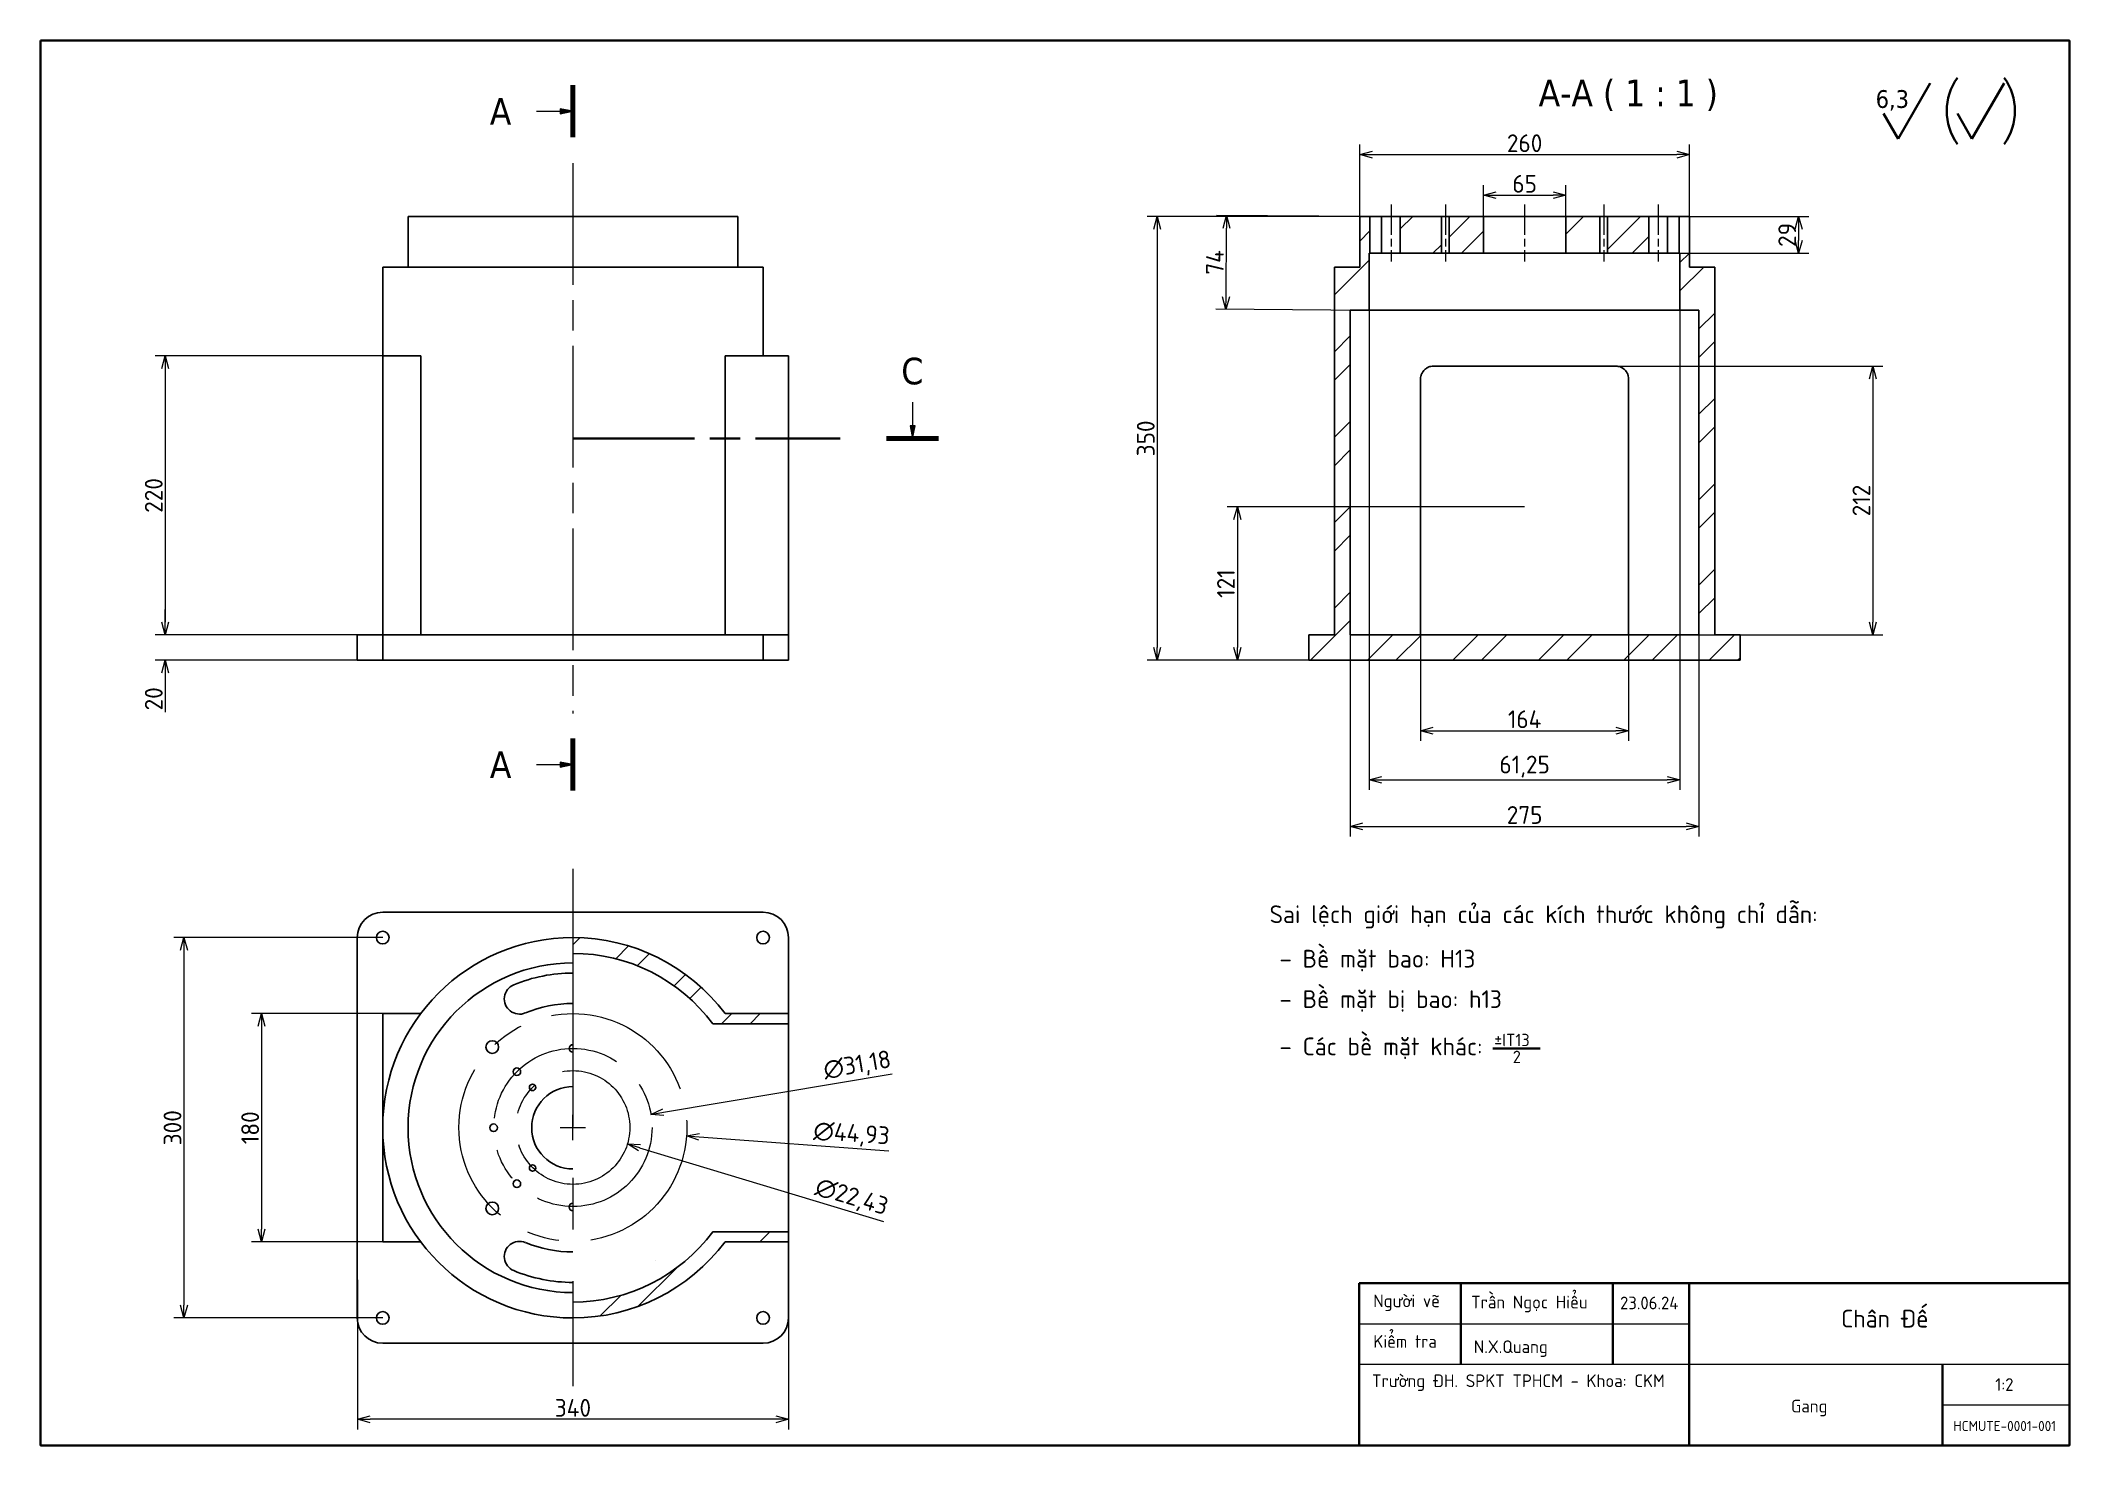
# Paper-space layout 'Sheet' of a CAD drawing. Header units: millimetres. Extents: x 10 to 410, y 10 to 287.
# The model-space entities are those that its viewports show. They can reach past a viewport. Long polylines and large blocks are cut down to what shows.
import ezdxf

# ---------------------------------------------------------------- set-up
doc = ezdxf.new("R2010")
doc.units = ezdxf.units.MM
for name, pattern in [('AM_ISO08W050x2', [9, 6, -0.75, 1.5, -0.75]), ('CENTER', [50.8, 31.75, -6.35, 6.35, -6.35]), ('CENTERX2', [20.32, 12.7, -2.54, 2.54, -2.54])]:
    doc.linetypes.add(name, pattern=pattern)
for name, color, linetype, lineweight in [('DuongTamNho', 10, 'CENTER', 13), ('NetDam', 7, 'Continuous', 35), ('Netmanh', 5, 'Continuous', 13)]:
    doc.layers.add(name, color=color, linetype=linetype, lineweight=lineweight)
doc.styles.add('Note Text (ISO)', font='')
doc.styles.get('Note Text (ISO)').set_extended_font_data('TCVN 7284')
doc.dimstyles.new('Default (ISO)$0', dxfattribs={"dimtxt": 3.5, "dimasz": 2.5, "dimexe": 2, "dimexo": 0, "dimgap": 0.5, "dimtad": 1, "dimtxsty": 'Note Text (ISO)', "dimblk": 'OPEN30', "dimblk1": 'OPEN30', "dimblk2": 'OPEN90', "dimcen": 2.5, "dimclrd": 256, "dimclre": 256, "dimclrt": 256, "dimazin": 0, "dimtfac": 1, "dimtofl": 0, "dimtmove": 0, "dimatfit": 3, "dimldrblk": 'OPEN30', "dimfxl": 1, "dimtolj": 1, "dimtzin": 0, "dimlwd": -1, "dimlwe": -1, "dimarcsym": 0})
doc.dimstyles.new('Default (ISO)$3', dxfattribs={"dimtxt": 3.5, "dimasz": 2.5, "dimexe": 2, "dimexo": 0, "dimgap": 0.5, "dimtad": 1, "dimtxsty": 'Note Text (ISO)', "dimblk": 'OPEN30', "dimblk1": 'OPEN30', "dimblk2": 'OPEN90', "dimcen": 2.5, "dimclrd": 256, "dimclre": 256, "dimclrt": 256, "dimazin": 0, "dimtfac": 1, "dimtofl": 0, "dimtmove": 0, "dimatfit": 0, "dimldrblk": 'OPEN30', "dimfxl": 1, "dimtolj": 1, "dimtzin": 0, "dimlwd": -1, "dimlwe": -1, "dimarcsym": 0})
pattern_1 = [(45, (-417.575, -272.534), (-33.676, 33.676), []), (45, (-395.124, -272.534), (-33.676, 33.676), [])]
pattern_2 = [(45, (-236.157, -272.534), (-33.676, 33.676), []), (45, (-213.706, -272.534), (-33.676, 33.676), [])]

# ---------------------------------------------------------------- blocks, each defined once
blk = doc.blocks.new('_Open30')
at = {"color": 0, "linetype": 'ByBlock', "lineweight": -2}
for p, q in [((-1, 0.27), (0, 0)), ((0, 0), (-1, -0.27)), ((0, 0), (-1, 0))]:
    blk.add_line(p, q, dxfattribs=at)
blk = doc.blocks.new('*D10')
at = {"layer": 'Defpoints', "color": 0, "transparency": 16777216}
for p in [(92.55, 74.35), (137.36, 71.03)]:
    blk.add_point(p, dxfattribs=at)
at = {"layer": 'Netmanh', "transparency": 16777216}
for p, q in [((112.46, 72.69), (117.46, 72.69)), ((114.96, 70.19), (114.96, 75.19))]:
    blk.add_line(p, q, dxfattribs=at)
at = {"layer": 'Netmanh', "linetype": 'Continuous', "transparency": 16777216}
blk.add_line((139.85, 70.84), (177.23, 68.07), dxfattribs=at)
at = {"layer": 'Netmanh', "transparency": 16777216, "xscale": 2.5, "yscale": 2.5, "zscale": 2.5, "rotation": 175.7541790631709}
blk.add_blockref('_Open30', (137.36, 71.03), dxfattribs=at)
at = {"layer": 'Netmanh', "transparency": 16777216, "insert": (169.86, 71.22), "char_height": 3.5, "attachment_point": 5, "rotation": 355.7542, "style": 'Note Text (ISO)'}
blk.add_mtext('\\A1;∅44,93', dxfattribs=at)
blk = doc.blocks.new('_Open90')
at = {"color": 0, "linetype": 'ByBlock', "lineweight": -2}
for p, q in [((0, 0), (-1, 0)), ((-0.5, 0.5), (0, 0)), ((0, 0), (-0.5, -0.5))]:
    blk.add_line(p, q, dxfattribs=at)
blk = doc.blocks.new('*D11')
at = {"layer": 'Defpoints', "color": 0, "transparency": 16777216}
for p in [(130.33, 75.28), (99.58, 70.1)]:
    blk.add_point(p, dxfattribs=at)
at = {"layer": 'Netmanh', "linetype": 'Continuous', "transparency": 16777216}
blk.add_line((132.8, 75.7), (177.92, 83.3), dxfattribs=at)
at = {"layer": 'Netmanh', "transparency": 16777216}
for p, q in [((112.46, 72.69), (117.46, 72.69)), ((114.96, 70.19), (114.96, 75.19))]:
    blk.add_line(p, q, dxfattribs=at)
at = {"layer": 'Netmanh', "transparency": 16777216, "xscale": 2.5, "yscale": 2.5, "zscale": 2.5, "rotation": 189.5636744372525}
blk.add_blockref('_Open30', (130.33, 75.28), dxfattribs=at)
at = {"layer": 'Netmanh', "transparency": 16777216, "insert": (171.04, 84.78), "char_height": 3.5, "attachment_point": 5, "rotation": 9.5637, "style": 'Note Text (ISO)'}
blk.add_mtext('\\A1;∅31,18', dxfattribs=at)
blk = doc.blocks.new('*D12')
at = {"layer": 'Defpoints', "color": 0, "transparency": 16777216}
for p in [(104.22, 75.94), (125.69, 69.44)]:
    blk.add_point(p, dxfattribs=at)
at = {"layer": 'Netmanh', "transparency": 16777216}
for p, q in [((112.46, 72.69), (117.46, 72.69)), ((114.96, 70.19), (114.96, 75.19))]:
    blk.add_line(p, q, dxfattribs=at)
at = {"layer": 'Netmanh', "linetype": 'Continuous', "transparency": 16777216}
blk.add_line((128.08, 68.71), (176.19, 54.14), dxfattribs=at)
at = {"layer": 'Netmanh', "transparency": 16777216, "xscale": 2.5, "yscale": 2.5, "zscale": 2.5, "rotation": 163.1472824217122}
blk.add_blockref('_Open30', (125.69, 69.44), dxfattribs=at)
at = {"layer": 'Netmanh', "transparency": 16777216, "insert": (169.85, 58.78), "char_height": 3.5, "attachment_point": 5, "rotation": 343.1473, "style": 'Note Text (ISO)'}
blk.add_mtext('\\A1;∅22,43', dxfattribs=at)
blk = doc.blocks.new('*D13')
at = {"layer": 'Defpoints', "color": 0, "transparency": 16777216}
for p in [(72.46, 42.64), (157.46, 42.64), (72.46, 15.16)]:
    blk.add_point(p, dxfattribs=at)
at = {"layer": 'Netmanh', "linetype": 'Continuous', "transparency": 16777216}
for p, q in [((72.46, 42.64), (72.46, 13.16)), ((157.46, 42.64), (157.46, 13.16)), ((154.96, 15.16), (74.96, 15.16))]:
    blk.add_line(p, q, dxfattribs=at)
at = {"layer": 'Netmanh', "transparency": 16777216, "xscale": 2.5, "yscale": 2.5, "zscale": 2.5, "rotation": 180}
blk.add_blockref('_Open30', (72.46, 15.16), dxfattribs=at)
at = {"layer": 'Netmanh', "transparency": 16777216, "xscale": 2.5, "yscale": 2.5, "zscale": 2.5}
blk.add_blockref('_Open30', (157.46, 15.16), dxfattribs=at)
at = {"layer": 'Netmanh', "transparency": 16777216, "insert": (114.96, 17.41), "char_height": 3.5, "attachment_point": 5, "style": 'Note Text (ISO)'}
blk.add_mtext('\\A1;340', dxfattribs=at)
blk = doc.blocks.new('*D14')
at = {"layer": 'Defpoints', "color": 0, "transparency": 16777216}
for p in [(77.46, 110.14), (38.26, 35.14), (77.46, 35.14)]:
    blk.add_point(p, dxfattribs=at)
at = {"layer": 'Netmanh', "linetype": 'Continuous', "transparency": 16777216}
for p, q in [((77.46, 110.14), (36.26, 110.14)), ((38.26, 107.64), (38.26, 37.64)), ((77.46, 35.14), (36.26, 35.14))]:
    blk.add_line(p, q, dxfattribs=at)
at = {"layer": 'Netmanh', "transparency": 16777216, "xscale": 2.5, "yscale": 2.5, "zscale": 2.5}
for p, rotation in [((38.26, 110.14), 90), ((38.26, 35.14), 270)]:
    blk.add_blockref('_Open30', p, dxfattribs=dict(at, rotation=rotation))
at = {"layer": 'Netmanh', "transparency": 16777216, "insert": (36.01, 72.64), "char_height": 3.5, "attachment_point": 5, "rotation": 90, "style": 'Note Text (ISO)'}
blk.add_mtext('\\A1;300', dxfattribs=at)
blk = doc.blocks.new('*D15')
at = {"layer": 'Defpoints', "color": 0, "transparency": 16777216}
for p in [(77.46, 95.14), (53.57, 50.14), (77.46, 50.14)]:
    blk.add_point(p, dxfattribs=at)
at = {"layer": 'Netmanh', "linetype": 'Continuous', "transparency": 16777216}
for p, q in [((77.46, 95.14), (51.57, 95.14)), ((53.57, 92.64), (53.57, 52.64)), ((77.46, 50.14), (51.57, 50.14))]:
    blk.add_line(p, q, dxfattribs=at)
at = {"layer": 'Netmanh', "transparency": 16777216, "xscale": 2.5, "yscale": 2.5, "zscale": 2.5}
for p, rotation in [((53.57, 95.14), 90), ((53.57, 50.14), 270)]:
    blk.add_blockref('_Open30', p, dxfattribs=dict(at, rotation=rotation))
at = {"layer": 'Netmanh', "transparency": 16777216, "insert": (51.32, 72.64), "char_height": 3.5, "attachment_point": 5, "rotation": 90, "style": 'Note Text (ISO)'}
blk.add_mtext('\\A1;180', dxfattribs=at)
blk = doc.blocks.new('*D16')
at = {"layer": 'Defpoints', "color": 0, "transparency": 16777216}
for p in [(77.46, 224.81), (34.56, 169.81), (77.46, 169.81)]:
    blk.add_point(p, dxfattribs=at)
at = {"layer": 'Netmanh', "linetype": 'Continuous', "transparency": 16777216}
for p, q in [((77.46, 224.81), (32.56, 224.81)), ((34.56, 222.31), (34.56, 172.31)), ((77.46, 169.81), (32.56, 169.81))]:
    blk.add_line(p, q, dxfattribs=at)
at = {"layer": 'Netmanh', "transparency": 16777216, "xscale": 2.5, "yscale": 2.5, "zscale": 2.5}
for p, rotation in [((34.56, 224.81), 90), ((34.56, 169.81), 270)]:
    blk.add_blockref('_Open30', p, dxfattribs=dict(at, rotation=rotation))
at = {"layer": 'Netmanh', "transparency": 16777216, "insert": (32.31, 197.31), "char_height": 3.5, "attachment_point": 5, "rotation": 90, "style": 'Note Text (ISO)'}
blk.add_mtext('\\A1;220', dxfattribs=at)
blk = doc.blocks.new('*D17')
at = {"layer": 'Defpoints', "color": 0, "transparency": 16777216}
for p in [(72.46, 169.81), (34.56, 164.81), (72.46, 164.81)]:
    blk.add_point(p, dxfattribs=at)
at = {"layer": 'Netmanh', "linetype": 'Continuous', "transparency": 16777216}
for p, q in [((34.56, 172.31), (34.56, 174.81)), ((72.46, 169.81), (32.56, 169.81)), ((72.46, 164.81), (32.56, 164.81)), ((34.56, 162.31), (34.56, 154.61))]:
    blk.add_line(p, q, dxfattribs=at)
at = {"layer": 'Netmanh', "transparency": 16777216, "xscale": 2.5, "yscale": 2.5, "zscale": 2.5}
for p, rotation in [((34.56, 169.81), 270), ((34.56, 164.81), 90)]:
    blk.add_blockref('_Open30', p, dxfattribs=dict(at, rotation=rotation))
at = {"layer": 'Netmanh', "transparency": 16777216, "insert": (32.31, 157.21), "char_height": 3.5, "attachment_point": 5, "rotation": 90, "style": 'Note Text (ISO)'}
blk.add_mtext('\\A1;20', dxfattribs=at)
blk = doc.blocks.new('*D18')
at = {"layer": 'Defpoints', "color": 0, "transparency": 16777216}
for p in [(302.59, 195.06), (245.95, 164.81), (302.59, 164.81)]:
    blk.add_point(p, dxfattribs=at)
at = {"layer": 'Netmanh', "linetype": 'Continuous', "transparency": 16777216}
for p, q in [((302.59, 195.06), (243.95, 195.06)), ((245.95, 192.56), (245.95, 167.31)), ((302.59, 164.81), (243.95, 164.81))]:
    blk.add_line(p, q, dxfattribs=at)
at = {"layer": 'Netmanh', "transparency": 16777216, "xscale": 2.5, "yscale": 2.5, "zscale": 2.5}
for p, rotation in [((245.95, 195.06), 90), ((245.95, 164.81), 270)]:
    blk.add_blockref('_Open30', p, dxfattribs=dict(at, rotation=rotation))
at = {"layer": 'Netmanh', "transparency": 16777216, "insert": (243.7, 179.93), "char_height": 3.5, "attachment_point": 5, "rotation": 90, "style": 'Note Text (ISO)'}
blk.add_mtext('\\A1;121', dxfattribs=at)
blk = doc.blocks.new('*D19')
at = {"layer": 'Defpoints', "color": 0, "transparency": 16777216}
for p in [(294.46, 252.31), (230.14, 164.81), (294.46, 164.81)]:
    blk.add_point(p, dxfattribs=at)
at = {"layer": 'Netmanh', "linetype": 'Continuous', "transparency": 16777216}
for p, q in [((294.46, 252.31), (228.14, 252.31)), ((230.14, 249.81), (230.14, 167.31)), ((294.46, 164.81), (228.14, 164.81))]:
    blk.add_line(p, q, dxfattribs=at)
at = {"layer": 'Netmanh', "transparency": 16777216, "xscale": 2.5, "yscale": 2.5, "zscale": 2.5}
for p, rotation in [((230.14, 252.31), 90), ((230.14, 164.81), 270)]:
    blk.add_blockref('_Open30', p, dxfattribs=dict(at, rotation=rotation))
at = {"layer": 'Netmanh', "transparency": 16777216, "insert": (227.89, 208.56), "char_height": 3.5, "attachment_point": 5, "rotation": 90, "style": 'Note Text (ISO)'}
blk.add_mtext('\\A1;350', dxfattribs=at)
blk = doc.blocks.new('*D20')
at = {"layer": 'Defpoints', "color": 0, "transparency": 16777216}
for p in [(243.84, 252.5), (272.09, 252.31), (271.96, 233.81)]:
    blk.add_point(p, dxfattribs=at)
at = {"layer": 'Netmanh', "linetype": 'Continuous', "transparency": 16777216}
for p, q in [((272.09, 252.31), (241.84, 252.51)), ((243.73, 236.5), (243.82, 250)), ((271.96, 233.81), (241.71, 234.01))]:
    blk.add_line(p, q, dxfattribs=at)
at = {"layer": 'Netmanh', "transparency": 16777216, "xscale": 2.5, "yscale": 2.5, "zscale": 2.5}
for p, rotation in [((243.84, 252.5), 89.6128722458507), ((243.71, 234), 269.6128722458507)]:
    blk.add_blockref('_Open30', p, dxfattribs=dict(at, rotation=rotation))
at = {"layer": 'Netmanh', "transparency": 16777216, "insert": (241.53, 243.26), "char_height": 3.5, "attachment_point": 5, "rotation": 89.6129, "style": 'Note Text (ISO)'}
blk.add_mtext('\\A1;74', dxfattribs=at)
blk = doc.blocks.new('*D21')
at = {"layer": 'Defpoints', "color": 0, "transparency": 16777216}
for p in [(327.09, 252.31), (327.09, 245.06), (356.61, 245.06)]:
    blk.add_point(p, dxfattribs=at)
at = {"layer": 'Netmanh', "linetype": 'Continuous', "transparency": 16777216}
for p, q in [((327.09, 252.31), (358.61, 252.31)), ((356.61, 249.81), (356.61, 247.56)), ((327.09, 245.06), (358.61, 245.06))]:
    blk.add_line(p, q, dxfattribs=at)
at = {"layer": 'Netmanh', "transparency": 16777216, "xscale": 2.5, "yscale": 2.5, "zscale": 2.5}
for p, rotation in [((356.61, 252.31), 90), ((356.61, 245.06), 270)]:
    blk.add_blockref('_Open30', p, dxfattribs=dict(at, rotation=rotation))
at = {"layer": 'Netmanh', "transparency": 16777216, "insert": (354.36, 248.68), "char_height": 3.5, "attachment_point": 5, "rotation": 90, "style": 'Note Text (ISO)'}
blk.add_mtext('\\A1;29', dxfattribs=at)
blk = doc.blocks.new('*D22')
at = {"layer": 'Defpoints', "color": 0, "transparency": 16777216}
for p in [(302.59, 222.81), (302.59, 169.81), (371.23, 169.81)]:
    blk.add_point(p, dxfattribs=at)
at = {"layer": 'Netmanh', "linetype": 'Continuous', "transparency": 16777216}
for p, q in [((302.59, 222.81), (373.23, 222.81)), ((371.23, 220.31), (371.23, 172.31)), ((302.59, 169.81), (373.23, 169.81))]:
    blk.add_line(p, q, dxfattribs=at)
at = {"layer": 'Netmanh', "transparency": 16777216, "xscale": 2.5, "yscale": 2.5, "zscale": 2.5}
for p, rotation in [((371.23, 222.81), 90), ((371.23, 169.81), 270)]:
    blk.add_blockref('_Open30', p, dxfattribs=dict(at, rotation=rotation))
at = {"layer": 'Netmanh', "transparency": 16777216, "insert": (368.98, 196.31), "char_height": 3.5, "attachment_point": 5, "rotation": 90, "style": 'Note Text (ISO)'}
blk.add_mtext('\\A1;212', dxfattribs=at)
blk = doc.blocks.new('*D23')
at = {"layer": 'Defpoints', "color": 0, "transparency": 16777216}
for p in [(282.09, 195.06), (323.09, 195.06), (323.09, 150.93)]:
    blk.add_point(p, dxfattribs=at)
at = {"layer": 'Netmanh', "linetype": 'Continuous', "transparency": 16777216}
for p, q in [((282.09, 195.06), (282.09, 148.93)), ((323.09, 195.06), (323.09, 148.93)), ((284.59, 150.93), (320.59, 150.93))]:
    blk.add_line(p, q, dxfattribs=at)
at = {"layer": 'Netmanh', "transparency": 16777216, "xscale": 2.5, "yscale": 2.5, "zscale": 2.5, "rotation": 180}
blk.add_blockref('_Open30', (282.09, 150.93), dxfattribs=at)
at = {"layer": 'Netmanh', "transparency": 16777216, "xscale": 2.5, "yscale": 2.5, "zscale": 2.5}
blk.add_blockref('_Open30', (323.09, 150.93), dxfattribs=at)
at = {"layer": 'Netmanh', "transparency": 16777216, "insert": (302.59, 153.18), "char_height": 3.5, "attachment_point": 5, "style": 'Note Text (ISO)'}
blk.add_mtext('\\A1;164', dxfattribs=at)
blk = doc.blocks.new('*D24')
at = {"layer": 'Defpoints', "color": 0, "transparency": 16777216}
for p in [(268.21, 169.81), (336.96, 169.81), (336.96, 132.06)]:
    blk.add_point(p, dxfattribs=at)
at = {"layer": 'Netmanh', "linetype": 'Continuous', "transparency": 16777216}
for p, q in [((268.21, 169.81), (268.21, 130.06)), ((336.96, 169.81), (336.96, 130.06)), ((270.71, 132.06), (334.46, 132.06))]:
    blk.add_line(p, q, dxfattribs=at)
at = {"layer": 'Netmanh', "transparency": 16777216, "xscale": 2.5, "yscale": 2.5, "zscale": 2.5, "rotation": 180}
blk.add_blockref('_Open30', (268.21, 132.06), dxfattribs=at)
at = {"layer": 'Netmanh', "transparency": 16777216, "xscale": 2.5, "yscale": 2.5, "zscale": 2.5}
blk.add_blockref('_Open30', (336.96, 132.06), dxfattribs=at)
at = {"layer": 'Netmanh', "transparency": 16777216, "insert": (302.59, 134.31), "char_height": 3.5, "attachment_point": 5, "style": 'Note Text (ISO)'}
blk.add_mtext('\\A1;275', dxfattribs=at)
blk = doc.blocks.new('*D25')
at = {"layer": 'Defpoints', "color": 0, "transparency": 16777216}
for p in [(271.96, 233.81), (333.21, 233.81), (333.21, 141.24)]:
    blk.add_point(p, dxfattribs=at)
at = {"layer": 'Netmanh', "linetype": 'Continuous', "transparency": 16777216}
for p, q in [((271.96, 233.81), (271.96, 139.24)), ((333.21, 233.81), (333.21, 139.24)), ((274.46, 141.24), (330.71, 141.24))]:
    blk.add_line(p, q, dxfattribs=at)
at = {"layer": 'Netmanh', "transparency": 16777216, "xscale": 2.5, "yscale": 2.5, "zscale": 2.5, "rotation": 180}
blk.add_blockref('_Open30', (271.96, 141.24), dxfattribs=at)
at = {"layer": 'Netmanh', "transparency": 16777216, "xscale": 2.5, "yscale": 2.5, "zscale": 2.5}
blk.add_blockref('_Open30', (333.21, 141.24), dxfattribs=at)
at = {"layer": 'Netmanh', "transparency": 16777216, "insert": (302.59, 143.84), "char_height": 3.5, "attachment_point": 5, "style": 'Note Text (ISO)'}
blk.add_mtext('\\A1;61,25', dxfattribs=at)
blk = doc.blocks.new('*D26')
at = {"layer": 'Defpoints', "color": 0, "transparency": 16777216}
for p in [(335.09, 264.51), (270.09, 252.31), (335.09, 252.31)]:
    blk.add_point(p, dxfattribs=at)
at = {"layer": 'Netmanh', "linetype": 'Continuous', "transparency": 16777216}
for p, q in [((270.09, 252.31), (270.09, 266.51)), ((272.59, 264.51), (332.59, 264.51)), ((335.09, 252.31), (335.09, 266.51))]:
    blk.add_line(p, q, dxfattribs=at)
at = {"layer": 'Netmanh', "transparency": 16777216, "xscale": 2.5, "yscale": 2.5, "zscale": 2.5, "rotation": 180}
blk.add_blockref('_Open30', (270.09, 264.51), dxfattribs=at)
at = {"layer": 'Netmanh', "transparency": 16777216, "xscale": 2.5, "yscale": 2.5, "zscale": 2.5}
blk.add_blockref('_Open30', (335.09, 264.51), dxfattribs=at)
at = {"layer": 'Netmanh', "transparency": 16777216, "insert": (302.59, 266.76), "char_height": 3.5, "attachment_point": 5, "style": 'Note Text (ISO)'}
blk.add_mtext('\\A1;260', dxfattribs=at)
blk = doc.blocks.new('*D27')
at = {"layer": 'Defpoints', "color": 0, "transparency": 16777216}
for p in [(310.71, 256.51), (294.46, 245.06), (310.71, 245.06)]:
    blk.add_point(p, dxfattribs=at)
at = {"layer": 'Netmanh', "linetype": 'Continuous', "transparency": 16777216}
for p, q in [((294.46, 245.06), (294.46, 258.51)), ((296.96, 256.51), (308.21, 256.51)), ((310.71, 245.06), (310.71, 258.51))]:
    blk.add_line(p, q, dxfattribs=at)
at = {"layer": 'Netmanh', "transparency": 16777216, "xscale": 2.5, "yscale": 2.5, "zscale": 2.5, "rotation": 180}
blk.add_blockref('_Open30', (294.46, 256.51), dxfattribs=at)
at = {"layer": 'Netmanh', "transparency": 16777216, "xscale": 2.5, "yscale": 2.5, "zscale": 2.5}
blk.add_blockref('_Open30', (310.71, 256.51), dxfattribs=at)
at = {"layer": 'Netmanh', "transparency": 16777216, "insert": (302.59, 258.76), "char_height": 3.5, "attachment_point": 5, "style": 'Note Text (ISO)'}
blk.add_mtext('\\A1;65', dxfattribs=at)

msp = doc.modelspace()

# ---------------------------------------------------------------- hatches: boundary and pattern name
at = {"linetype": 'Continuous', "lineweight": 18}
h = msp.add_hatch(dxfattribs=at)
h.set_pattern_fill('ANSI32', scale=5, style=0)
h.set_pattern_definition(pattern_2)
edge = h.paths.add_edge_path(flags=0)
edge.add_arc((263.5, 262.4), 150, 36.8699, 90)
edge.add_line((263.5, 412.4), (263.5, 399.9))
edge.add_arc((263.5, 262.4), 137.5, 36.6099, 90, ccw=False)
edge.add_line((373.9, 344.4), (433.5, 344.4))
edge.add_line((433.5, 344.4), (433.5, 352.4))
edge.add_line((433.5, 352.4), (383.5, 352.4))
h = msp.add_hatch(dxfattribs=at)
h.set_pattern_fill('ANSI32', scale=5, style=0)
h.set_pattern_definition(pattern_2)
edge = h.paths.add_edge_path(flags=0)
edge.add_line((433.5, 180.4), (373.9, 180.4))
edge.add_arc((263.5, 262.4), 137.5, 270, 323.3901, ccw=False)
edge.add_line((263.5, 124.9), (263.5, 112.4))
edge.add_arc((263.5, 262.4), 150, 270, 323.1301)
edge.add_line((383.5, 172.4), (433.5, 172.4))
edge.add_line((433.5, 172.4), (433.5, 180.4))
at = {"layer": 'Netmanh', "linetype": 'Continuous', "lineweight": 18}
h = msp.add_hatch(dxfattribs=at)
h.set_pattern_fill('ANSI32', color=256, scale=5, style=0)
h.set_pattern_definition(pattern_1)
h.paths.add_polyline_path([(1144, 941.1), (1144, 981.1), (1136, 981.1), (1136, 952.1), (1136.5, 952.1), (1136.5, 907.1), (1151.5, 907.1), (1151.5, 651.1), (876.5, 651.1), (876.5, 907.1), (891.5, 907.1), (891.5, 952.1), (892, 952.1), (892, 981.1), (884, 981.1), (884, 941.1), (864, 941.1), (864, 651.1), (844, 651.1), (844, 631.1), (1184, 631.1), (1184, 651.1), (1164, 651.1), (1164, 941.1)], flags=0)
h = msp.add_hatch(dxfattribs=at)
h.set_pattern_fill('ANSI32', color=256, scale=5, style=0)
h.set_pattern_definition(pattern_1)
h.paths.add_polyline_path([(916, 981.1), (916, 952.1), (948.5, 952.1), (948.5, 981.1)], flags=0)
h = msp.add_hatch(dxfattribs=at)
h.set_pattern_fill('ANSI32', color=256, scale=5, style=0)
h.set_pattern_definition(pattern_1)
h.paths.add_polyline_path([(981.5, 952.1), (981.5, 981.1), (954.5, 981.1), (954.5, 952.1)], flags=0)
h = msp.add_hatch(dxfattribs=at)
h.set_pattern_fill('ANSI32', color=256, scale=5, style=0)
h.set_pattern_definition(pattern_1)
h.paths.add_polyline_path([(1046.5, 981.1), (1046.5, 952.1), (1073.5, 952.1), (1073.5, 981.1)], flags=0)
h = msp.add_hatch(dxfattribs=at)
h.set_pattern_fill('ANSI32', color=256, scale=5, style=0)
h.set_pattern_definition(pattern_1)
h.paths.add_polyline_path([(1079.5, 952.1), (1112, 952.1), (1112, 981.1), (1079.5, 981.1)], flags=0)

# ---------------------------------------------------------------- linework, layer by layer
at = {"color": 7, "linetype": 'Continuous', "lineweight": 25}
for p, q in [((133.5, 981.1), (133.5, 941.1)), ((133.5, 981.1), (263.5, 981.1)), ((263.5, 981.1), (393.5, 981.1)), ((393.5, 941.1), (393.5, 981.1)), ((884, 941.1), (884, 981.1)), ((892, 981.1), (884, 981.1)), ((892, 952.1), (892, 981.1)), ((892, 981.1), (901.3, 981.1)), ((901.3, 952.1), (901.3, 981.1)), ((901.3, 981.1), (916, 981.1)), ((916, 952.1), (916, 981.1)), ((948.5, 981.1), (916, 981.1)), ((948.5, 981.1), (948.5, 952.1)), ((954.5, 981.1), (948.5, 981.1)), ((954.5, 952.1), (954.5, 981.1)), ((981.5, 981.1), (954.5, 981.1)), ((981.5, 981.1), (981.5, 952.1)), ((1046.5, 981.1), (981.5, 981.1)), ((1046.5, 952.1), (1046.5, 981.1)), ((1073.5, 981.1), (1046.5, 981.1)), ((1073.5, 981.1), (1073.5, 952.1)), ((1079.5, 981.1), (1073.5, 981.1)), ((1079.5, 952.1), (1079.5, 981.1)), ((1112, 981.1), (1079.5, 981.1)), ((1112, 952.1), (1112, 981.1)), ((1126.8, 981.1), (1112, 981.1)), ((1126.8, 952.1), (1126.8, 981.1)), ((1136, 981.1), (1126.8, 981.1)), ((1136, 952.1), (1136, 981.1)), ((1144, 981.1), (1136, 981.1)), ((1144, 981.1), (1144, 941.1)), ((891.5, 952.1), (892, 952.1)), ((891.5, 952.1), (891.5, 907.1)), ((901.3, 952.1), (892, 952.1)), ((916, 952.1), (901.3, 952.1)), ((916, 952.1), (948.5, 952.1)), ((954.5, 952.1), (948.5, 952.1)), ((954.5, 952.1), (981.5, 952.1)), ((1046.5, 952.1), (981.5, 952.1)), ((1046.5, 952.1), (1073.5, 952.1)), ((1079.5, 952.1), (1073.5, 952.1)), ((1079.5, 952.1), (1112, 952.1)), ((1126.8, 952.1), (1112, 952.1)), ((1136, 952.1), (1126.8, 952.1)), ((1136, 952.1), (1136.5, 952.1)), ((1136.5, 907.1), (1136.5, 952.1)), ((113.5, 941.1), (113.5, 871.1)), ((113.5, 941.1), (263.5, 941.1)), ((263.5, 941.1), (413.5, 941.1)), ((413.5, 871.1), (413.5, 941.1)), ((864, 651.1), (864, 941.1)), ((884, 941.1), (864, 941.1)), ((1164, 941.1), (1144, 941.1)), ((1164, 941.1), (1164, 651.1)), ((891.5, 907.1), (876.5, 907.1)), ((876.5, 651.1), (876.5, 907.1)), ((891.5, 907.1), (1136.5, 907.1)), ((1151.5, 907.1), (1136.5, 907.1)), ((1151.5, 907.1), (1151.5, 651.1)), ((113.5, 871.1), (113.5, 651.1)), ((113.5, 871.1), (143.5, 871.1)), ((143.5, 871.1), (143.5, 651.1)), ((383.5, 871.1), (383.5, 651.1)), ((383.5, 871.1), (433.5, 871.1)), ((433.5, 871.1), (433.5, 651.1)), ((932, 853.1), (932, 651.1)), ((1086, 863.1), (942, 863.1)), ((1096, 853.1), (1096, 651.1)), ((93.5, 651.1), (93.5, 631.1)), ((93.5, 651.1), (113.5, 651.1)), ((113.5, 651.1), (113.5, 631.1)), ((113.5, 651.1), (413.5, 651.1)), ((413.5, 651.1), (413.5, 631.1)), ((413.5, 651.1), (433.5, 651.1)), ((433.5, 651.1), (433.5, 631.1)), ((844, 631.1), (844, 651.1)), ((844, 651.1), (864, 651.1)), ((876.5, 651.1), (1151.5, 651.1)), ((1164, 651.1), (1184, 651.1)), ((1184, 651.1), (1184, 631.1)), ((93.5, 631.1), (113.5, 631.1)), ((113.5, 631.1), (413.5, 631.1)), ((413.5, 631.1), (433.5, 631.1)), ((844, 631.1), (1184, 631.1)), ((413.5, 432.4), (113.5, 432.4)), ((93.5, 412.4), (93.5, 112.4)), ((433.5, 352.4), (433.5, 412.4)), ((113.5, 352.4), (113.5, 262.4)), ((113.5, 352.4), (143.5, 352.4)), ((433.5, 352.4), (383.5, 352.4)), ((433.5, 352.4), (433.5, 344.4)), ((433.5, 344.4), (373.9, 344.4)), ((433.5, 180.4), (433.5, 344.4)), ((113.5, 262.4), (113.5, 172.4)), ((433.5, 180.4), (373.9, 180.4)), ((433.5, 180.4), (433.5, 172.4)), ((113.5, 172.4), (143.5, 172.4)), ((433.5, 172.4), (383.5, 172.4)), ((433.5, 112.4), (433.5, 172.4)), ((113.5, 92.4), (413.5, 92.4))]:
    msp.add_line(p, q, dxfattribs=at)
at = {"color": 7, "linetype": 'CENTERX2', "lineweight": 18}
msp.add_line((263.5, 466.6), (263.5, 58.6), dxfattribs=at)
at = {"color": 7, "linetype": 'Continuous', "lineweight": 25}
for centre, radius in [((113.5, 412.4), 5), ((413.5, 412.4), 5), ((199.9, 326), 5), ((219.3, 306.6), 3), ((231.7, 294.2), 2.5), ((201, 262.4), 3), ((231.7, 230.6), 2.5), ((219.3, 218.2), 3), ((199.9, 198.8), 5), ((113.5, 112.4), 5), ((413.5, 112.4), 5)]:
    msp.add_circle(centre, radius, dxfattribs=at)
for centre, radius, start, end in [((113.5, 412.4), 20, 90, 180), ((413.5, 412.4), 20, 0, 90), ((263.5, 262.4), 150, 90, 270), ((263.5, 262.4), 150, 36.8699, 90), ((263.5, 262.4), 130, 90, 270), ((263.5, 262.4), 122, 90, 112.5), ((263.5, 262.4), 137.5, 36.6099, 90), ((221.4, 364), 12, 112.5, 292.5), ((263.5, 262.4), 98, 90, 112.5), ((263.5, 324.9), 3, 90, 270), ((263.5, 262.4), 32.5, 90, 270), ((263.5, 199.9), 3, 90, 270), ((263.5, 262.4), 137.5, 270, 323.3901), ((221.4, 160.8), 12, 67.5, 247.5), ((263.5, 262.4), 98, 247.5, 270), ((263.5, 262.4), 150, 270, 323.1301), ((263.5, 262.4), 122, 247.5, 270), ((113.5, 112.4), 20, 180, 270), ((413.5, 112.4), 20, 270, 0)]:
    msp.add_arc(centre, radius, start, end, dxfattribs=at)
for points in [[(932, 853.1), (932, 853.8), (932.1, 854.5), (932.4, 855.6), (932.4, 855.9), (932.7, 856.6), (932.8, 856.9), (933.1, 857.5), (933.2, 857.8), (933.6, 858.4), (933.8, 858.7), (934.4, 859.5), (934.8, 860), (935.5, 860.6), (935.8, 860.9), (936.3, 861.2), (936.5, 861.4), (937.1, 861.7), (937.3, 861.9), (937.9, 862.2), (938.2, 862.3), (939, 862.6), (939.6, 862.8), (940.8, 863), (941.4, 863.1), (942, 863.1)], [(1096, 853.1), (1096, 853.8), (1096, 854.5), (1095.7, 855.6), (1095.6, 855.9), (1095.4, 856.6), (1095.3, 856.9), (1095, 857.5), (1094.8, 857.8), (1094.5, 858.4), (1094.3, 858.7), (1093.7, 859.5), (1093.3, 860), (1092.6, 860.6), (1092.3, 860.9), (1091.8, 861.2), (1091.6, 861.4), (1091, 861.7), (1090.8, 861.9), (1090.2, 862.2), (1089.9, 862.3), (1089.1, 862.6), (1088.5, 862.8), (1087.3, 863), (1086.7, 863.1), (1086, 863.1)]]:
    msp.add_open_spline(points, degree=3, knots=[0, 0, 0, 0, 0.125, 0.125, 0.1875, 0.1875, 0.25, 0.25, 0.3125, 0.3125, 0.375, 0.375, 0.5, 0.5, 0.5625, 0.5625, 0.625, 0.625, 0.6875, 0.6875, 0.75, 0.75, 0.875, 0.875, 1, 1, 1, 1], dxfattribs=at)
at = {"layer": 'Netmanh', "linetype": 'AM_ISO08W050x2', "lineweight": 18}
msp.add_line((263.5, 1023.1), (263.5, 589.1), dxfattribs=at)
at = {"layer": 'Netmanh', "linetype": 'AM_ISO08W050x2', "lineweight": 35}
msp.add_line((263.5, 806.1), (474.3, 806.1), dxfattribs=at)

psp = doc.layouts.new('Sheet')

# ---------------------------------------------------------------- hatches: boundary and pattern name
at = {"layer": 'Netmanh', "linetype": 'Continuous'}
for points in [[(112.4577, 272.5525), (114.9577, 273.0525), (112.4577, 273.5525)], [(181.4241, 211.0578), (181.9241, 208.5578), (182.4241, 211.0578)], [(112.4577, 143.7449), (114.9577, 144.2449), (112.4577, 144.7449)]]:
    psp.add_hatch(color=256, dxfattribs=at).paths.add_polyline_path(points)

# ---------------------------------------------------------------- linework, layer by layer
at = {"layer": 'DuongTamNho'}
for radius in [22.4647, 15.5897, 11.2147]:
    psp.add_circle((114.9577, 72.6903), radius, dxfattribs=at)
at = {"layer": 'NetDam'}
for p, q in [((376.2144, 267.6309), (382.5652, 278.6309)), ((390.7887, 267.6309), (397.1396, 278.6309)), ((373.3276, 272.6309), (376.2144, 267.6309)), ((387.902, 272.6309), (390.7887, 267.6309)), ((270, 42), (410, 42)), ((270, 10), (270, 42)), ((290, 42), (290, 26)), ((320, 42), (320, 26)), ((335, 42), (335, 10)), ((410, 42), (410, 10)), ((385, 26), (385, 10)), ((410, 10), (270, 10))]:
    psp.add_line(p, q, dxfattribs=at)
at = {"layer": 'NetDam', "linetype": 'Continuous', "lineweight": 35}
psp.add_line((296.3164, 88.232), (305.6697, 88.232), dxfattribs=at)
at = {"layer": 'NetDam'}
psp.add_lwpolyline([(10, 287), (410, 287), (410, 10), (10, 10)], close=True, dxfattribs=at)
for centre, start, end in [((397.0668, 273.1309), 144.447189, 215.552811), ((387.9747, 273.1309), 324.447189, 35.552811)]:
    psp.add_arc(centre, 11.2649, start, end, dxfattribs=at)
at = {"layer": 'Netmanh', "linetype": 'Continuous', "lineweight": 140}
for p, q in [((114.9577, 278.1814), (114.9577, 267.9236)), ((187.053, 208.5578), (176.7952, 208.5578)), ((114.9577, 149.3738), (114.9577, 139.116))]:
    psp.add_line(p, q, dxfattribs=at)
at = {"layer": 'Netmanh', "linetype": 'Continuous'}
for p, q in [((107.7949, 273.0525), (112.4577, 273.0525)), ((112.4577, 273.5525), (112.4577, 272.5525)), ((114.9577, 273.0525), (112.4577, 273.5525)), ((112.4577, 272.5525), (114.9577, 273.0525)), ((112.4577, 273.0525), (114.9577, 273.0525)), ((181.9241, 215.7206), (181.9241, 211.0578)), ((182.4241, 211.0578), (181.4241, 211.0578)), ((181.4241, 211.0578), (181.9241, 208.5578)), ((181.9241, 208.5578), (182.4241, 211.0578)), ((181.9241, 211.0578), (181.9241, 208.5578)), ((107.7949, 144.2449), (112.4577, 144.2449)), ((112.4577, 144.7449), (112.4577, 143.7449)), ((114.9577, 144.2449), (112.4577, 144.7449)), ((112.4577, 143.7449), (114.9577, 144.2449)), ((112.4577, 144.2449), (114.9577, 144.2449))]:
    psp.add_line(p, q, dxfattribs=at)
at = {"layer": 'Netmanh', "linetype": 'AM_ISO08W050x2'}
for p, q in [((276.2466, 254.6707), (276.2466, 243.4426)), ((286.9608, 254.6707), (286.9608, 243.4426)), ((302.5858, 254.6707), (302.5858, 243.4426)), ((318.2108, 254.6707), (318.2108, 243.4426)), ((328.9249, 254.6707), (328.9249, 243.4426))]:
    psp.add_line(p, q, dxfattribs=at)
at = {"layer": 'Netmanh', "color": 18, "true_color": 0x000000}
for p, q in [((270, 34), (335, 34)), ((270, 26), (410, 26)), ((385, 18), (410, 18))]:
    psp.add_line(p, q, dxfattribs=at)

# ---------------------------------------------------------------- texts
at = {"layer": 'NetDam', "attachment_point": 1}
for s, insert, char_height in [('{\\fTahoma|b0|i0|c0|p34;6,3}', (371.7997, 277.2284), 3.5), ('{\\fTCVN 7284|b0|i0|c0|p34;Sai lệch giới hạn của các kích thước không chỉ dẫn:}', (252.3088, 116.4826), 3.5), ('{\\fTCVN 7284|b0|i0|c0|p34; – Bề mặt bao: H13}', (252.1296, 107.7198), 3.5), ('{\\fTCVN 7284|b0|i0|c0|p34; – Bề mặt bị bao: h13}', (252.1296, 99.7511), 3.5), ('{\\fTCVN 7284|b0|i0|c0|p34; – Các bề mặt khác: }', (252.1296, 90.4217), 3.5), ('{\\fTCVN 7284|b0|i0|c0|p34;±IT13}', (296.581, 91.1678), 2.45), ('{\\fTCVN 7284|b0|i0|c0|p34;2}', (300.2502, 87.8237), 2.45), ('{\\fTCVN 7284|b0|i0|c0|p34;Trần Ngọc Hiểu}', (292.04, 39.5113), 2.5), ('{\\fTCVN 7284|b0|i0|c0|p34;Người vẽ}', (272.75, 39.75), 2.5), ('{\\fTCVN 7284|b0|i0|c0|p34;23.06.24}', (321.4092, 39.3378), 2.5), ('{\\fTCVN 7284|b0|i0|c0|p34;Chân Đế }', (364.9804, 36.75), 3.5), ('{\\fTCVN 7284|b0|i0|c0|p34;Kiểm tra}', (272.75, 31.75), 2.5), ('{\\fTCVN 7284|b0|i0|c0|p34;N.X.Quang}', (292.5799, 30.7132), 2.5), ('{\\fTCVN 7284|b0|i0|c0|p34;Trường ĐH. SPKT TPHCM - Khoa: CKM}', (272.498, 24), 2.5), ('{\\fTCVN 7284|b0|i0|c0|p34;1:2}', (395.374, 23.25), 2.5), ('{\\fTCVN 7284|b0|i0|c0|p34;Gang}', (355.11, 19), 2.5), ('{\\fTCVN 7284|b0|i0|c0|p34;\\H0.79167x;HCMUTE-0001-001}', (387.1355, 14.8154), 2.5)]:
    psp.add_mtext(s, dxfattribs=dict(at, insert=insert, char_height=char_height))
at = {"layer": 'Netmanh', "char_height": 5.25, "attachment_point": 1}
for s, insert in [('\\pxqc;{\\fTahoma|b0|i0|c0|p34;A-A ( 1 : 1 )}', (305.353, 279.3024)), ('{\\fTahoma|b0|i0|c0|p34;A}', (98.5758, 275.6802)), ('{\\fTahoma|b0|i0|c0|p34;C}', (179.6909, 224.4706)), ('{\\fTahoma|b0|i0|c0|p34;A}', (98.5758, 146.8726))]:
    psp.add_mtext(s, dxfattribs=dict(at, insert=insert))

# ---------------------------------------------------------------- dimensions: what is measured, and where the dimension line sits
at = {"layer": 'Netmanh'}
for base, p1, p2, picture, middle in [((335.0858, 264.509), (270.0858, 252.3078), (335.0858, 252.3078), '*D26', (302.5858, 264.509)), ((310.7108, 256.509), (294.4608, 245.0578), (310.7108, 245.0578), '*D27', (302.5858, 256.509))]:
    dim = psp.add_linear_dim(base=base, p1=p1, p2=p2, dimstyle='Default (ISO)$0', override={"dimlfac": -4}, dxfattribs=at)
    dim.commit()
    dim.dimension.update_dxf_attribs({"geometry": picture, "text_midpoint": middle, "dimtype": 160})
for base, p1, p2, picture, middle in [((230.144, 164.8078), (294.4608, 252.3078), (294.4608, 164.8078), '*D19', (227.894, 208.5578)), ((34.5569, 169.8078), (77.4577, 224.8078), (77.4577, 169.8078), '*D16', (32.3069, 197.3078)), ((371.2282, 169.8078), (302.5858, 222.8078), (302.5858, 169.8078), '*D22', (368.9782, 196.3078)), ((245.9518, 164.8078), (302.5858, 195.0578), (302.5858, 164.8078), '*D18', (243.7018, 179.9328)), ((34.5569, 164.8078), (72.4577, 169.8078), (72.4577, 164.8078), '*D17', (32.3069, 157.2078)), ((38.2567, 35.1403), (77.4577, 110.1403), (77.4577, 35.1403), '*D14', (36.0067, 72.6403)), ((53.5665, 50.1403), (77.4577, 95.1403), (77.4577, 50.1403), '*D15', (51.3165, 72.6403))]:
    dim = psp.add_linear_dim(base=base, p1=p1, p2=p2, angle=90, dimstyle='Default (ISO)$0', override={"dimlfac": -4}, dxfattribs=at)
    dim.commit()
    dim.dimension.update_dxf_attribs({"geometry": picture, "text_midpoint": middle})
for p1, p2, distance, picture, middle in [((271.9608, 233.8078), (272.0858, 252.3078), 28.248, '*D20', (241.526, 243.2638)), ((327.0858, 252.3078), (327.0858, 245.0578), 29.5203, '*D21', (354.356, 248.6828))]:
    dim = psp.add_aligned_dim(p1=p1, p2=p2, distance=distance, dimstyle='Default (ISO)$0', override={"dimlfac": -4}, dxfattribs=at)
    dim.commit()
    dim.dimension.update_dxf_attribs({"geometry": picture, "text_midpoint": middle})
dim = psp.add_linear_dim(base=(333.2108, 141.2381), p1=(271.9608, 233.8078), p2=(333.2108, 233.8078), dimstyle='Default (ISO)$0', dxfattribs=at)
dim.commit()
dim.dimension.update_dxf_attribs({"geometry": '*D25', "text_midpoint": (302.5858, 143.8381)})
for base, p1, p2, picture, middle in [((323.0858, 150.9306), (282.0858, 195.0578), (323.0858, 195.0578), '*D23', (302.5858, 153.1806)), ((336.9608, 132.0568), (268.2108, 169.8078), (336.9608, 169.8078), '*D24', (302.5858, 134.3068)), ((72.4577, 15.1619), (157.4577, 42.6403), (72.4577, 42.6403), '*D13', (114.9577, 17.4119))]:
    dim = psp.add_linear_dim(base=base, p1=p1, p2=p2, dimstyle='Default (ISO)$0', override={"dimlfac": -4}, dxfattribs=at)
    dim.commit()
    dim.dimension.update_dxf_attribs({"geometry": picture, "text_midpoint": middle})
for p1, p2, picture, middle in [((99.5847, 70.1002), (130.3307, 75.2804), '*D11', (171.4757, 82.2127)), ((92.5547, 74.3535), (137.3607, 71.0271), '*D10', (169.663, 68.629)), ((104.2246, 75.9416), (125.6908, 69.439), '*D12', (169.0966, 56.2904))]:
    dim = psp.add_diameter_dim_2p(p1=p1, p2=p2, dimstyle='Default (ISO)$3', dxfattribs=at)
    dim.commit()
    dim.dimension.update_dxf_attribs({"geometry": picture, "text_midpoint": middle, "dimtype": 163})

# ---------------------------------------------------------------- viewports
at = {"layer": 'NetDam', "lineweight": 35}
psp.add_viewport(center=(210, 148.5), size=(400, 277), view_center_point=(643.7014, 565.8366), view_height=1108.000001, dxfattribs=at)

doc.saveas('drawing.dxf')
